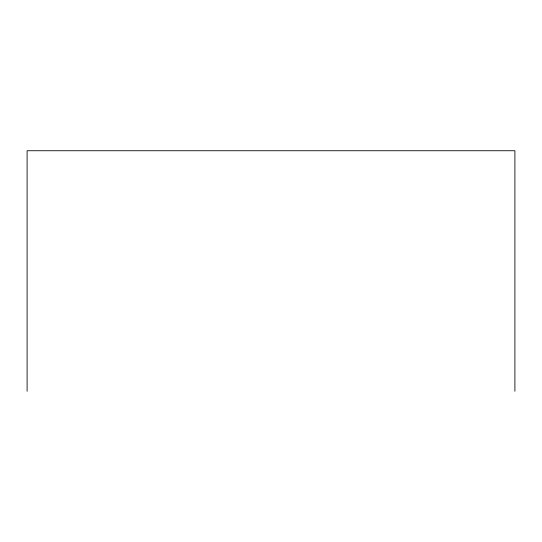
<?xml version="1.0" encoding="UTF-8"?>
<svg xmlns="http://www.w3.org/2000/svg" width="542" height="542" viewBox="0 0 542 542"><rect width="100%" height="100%" fill="white"/><g stroke="black" fill="none" stroke-linecap="round" stroke-linejoin="round"><path stroke-width="0.81" d="M514.9 391.263L514.9 150.737L27.1 150.737L27.1 391.263"/></g></svg>
